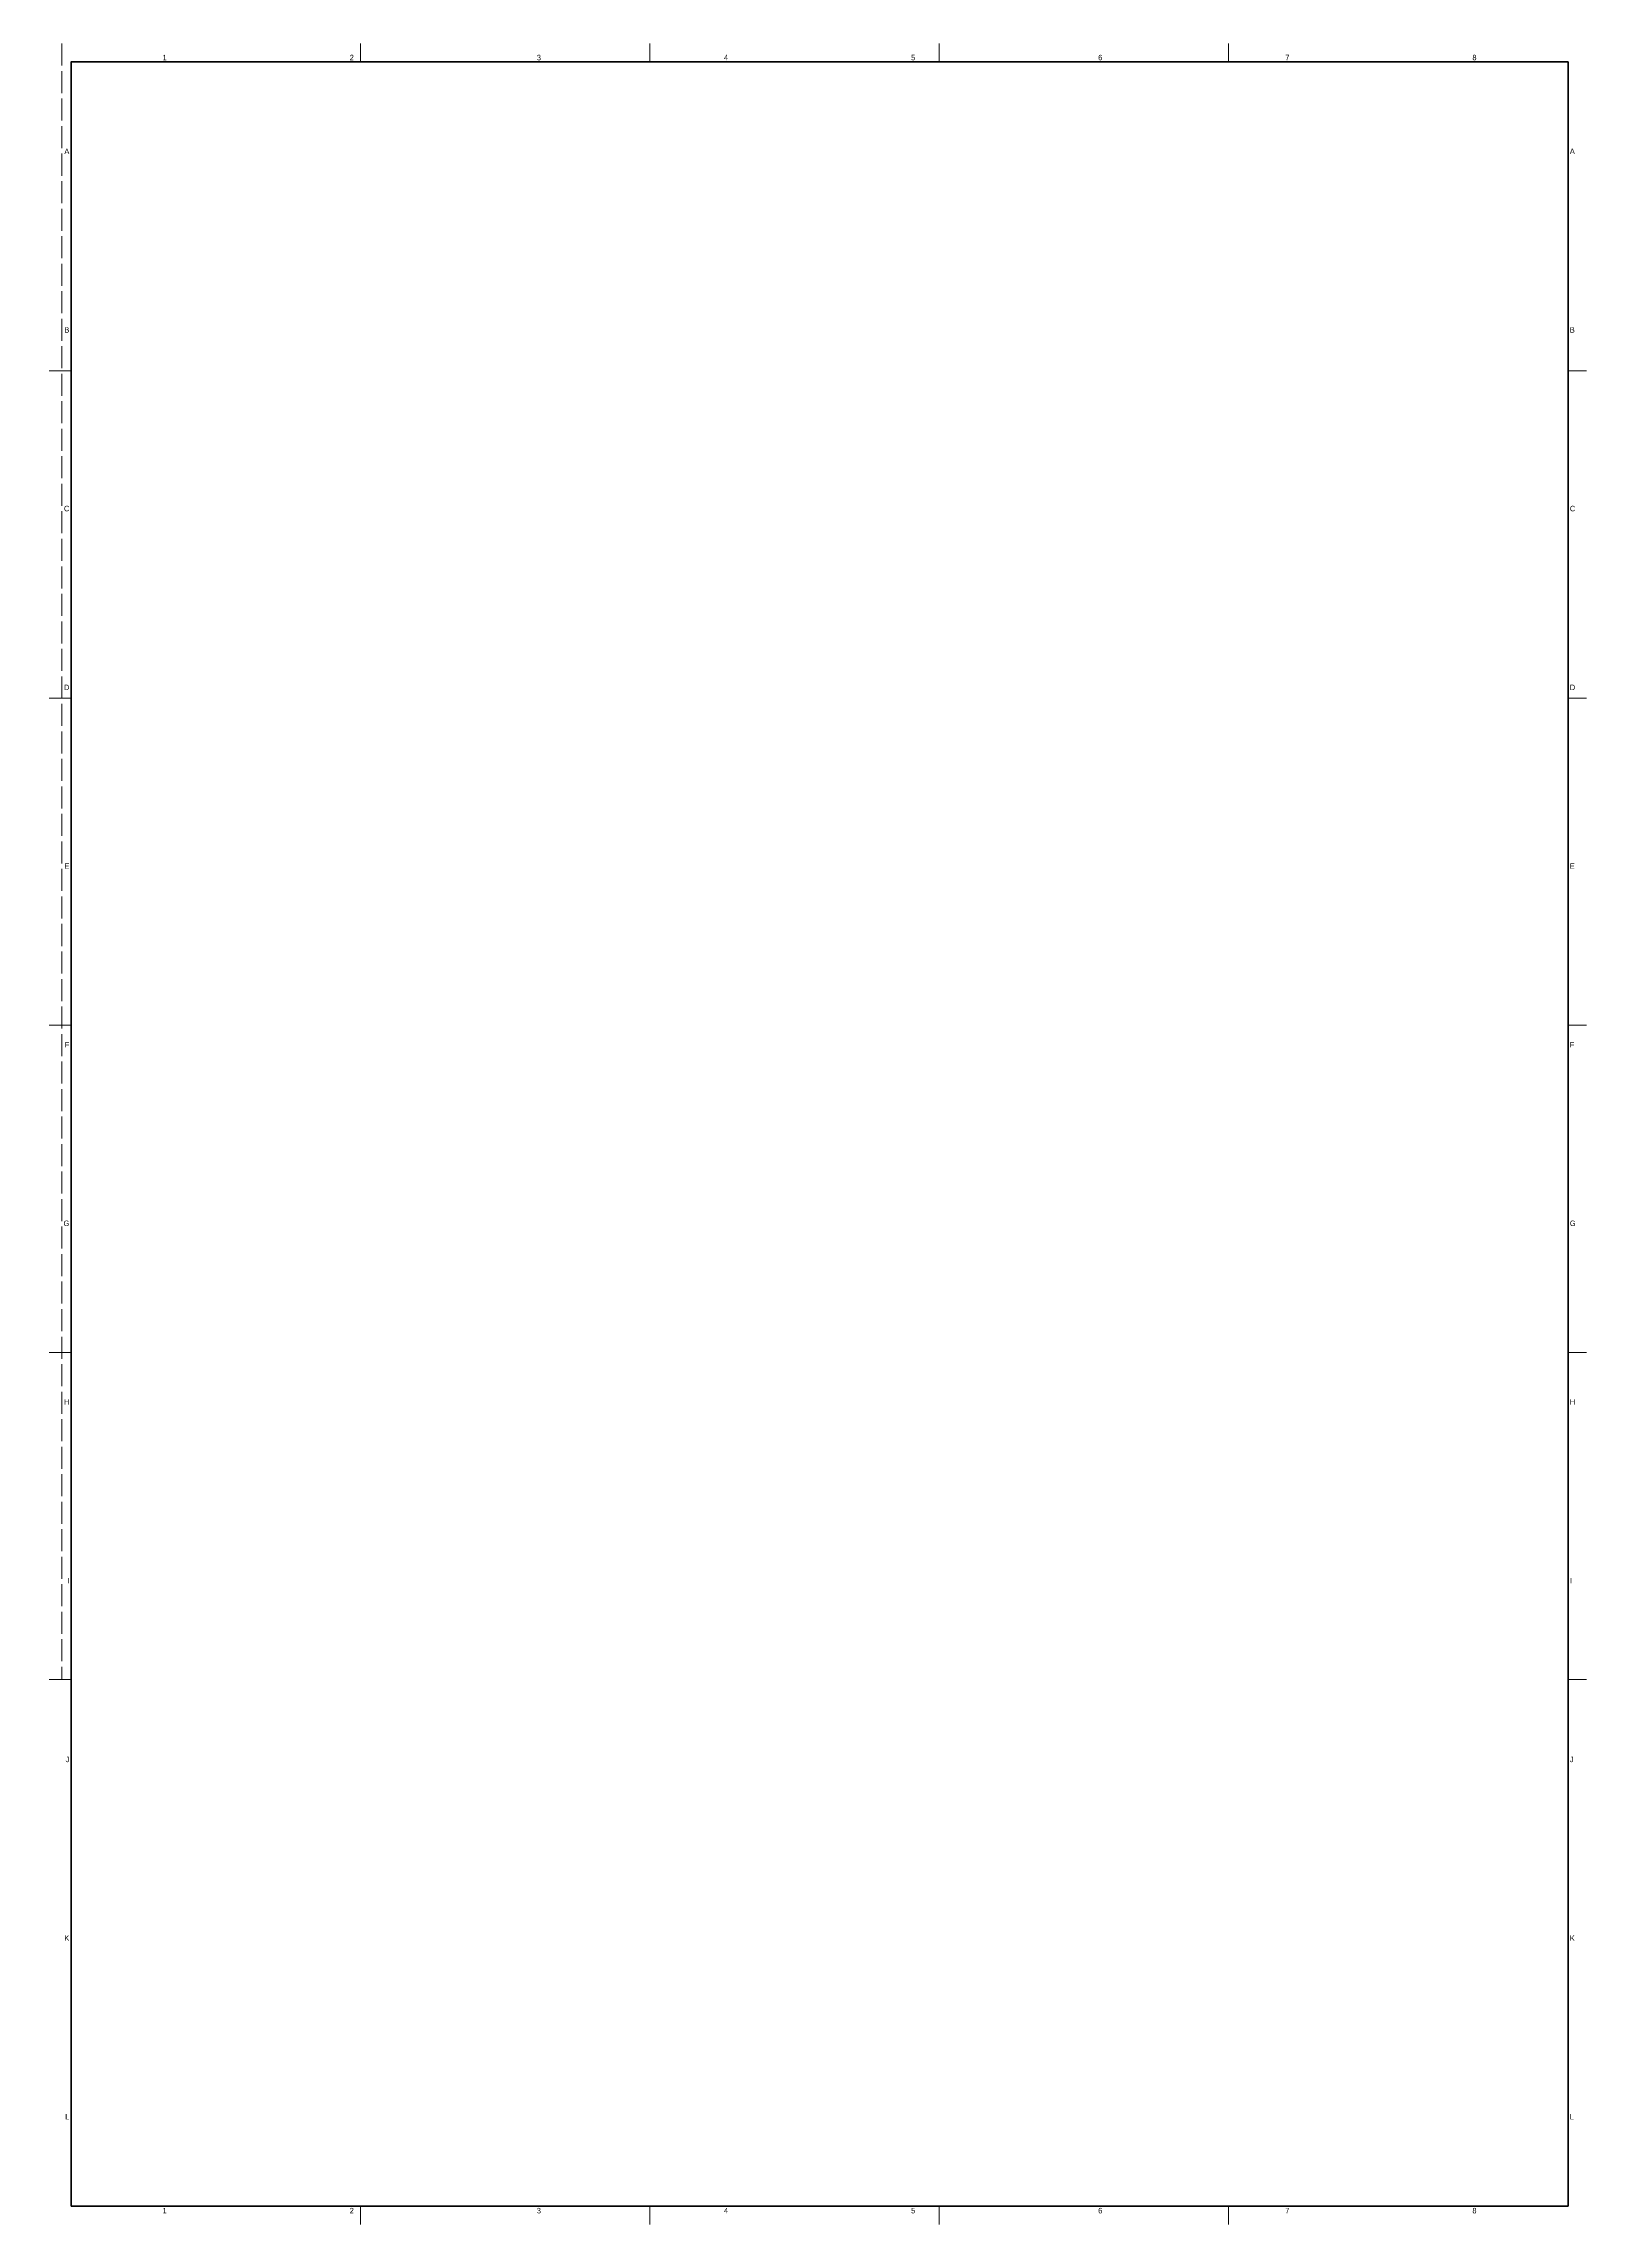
# Model space of a CAD drawing. Header units: millimetres. Extents: x 0 to 841, y 0 to 1189.
import ezdxf
from ezdxf.enums import TextEntityAlignment as Align

# ---------------------------------------------------------------- set-up
doc = ezdxf.new("R2010")
doc.units = ezdxf.units.MM
doc.linetypes.add('ACAD_ISO02W100', pattern=[15, 12, -3])
doc.layers.add('ramka tabliczka', color=178, linetype='Continuous', lineweight=35, true_color=0x000000)
doc.styles.add('textstyle3', font='')
doc.styles.get('textstyle3').set_extended_font_data('Fira Sans Compressed')

msp = doc.modelspace()

# ---------------------------------------------------------------- linework, layer by layer
at = {"layer": 'ramka tabliczka', "linetype": 'ACAD_ISO02W100', "lineweight": 18}
for p, q in [((10, 1189), (10, 297)), ((172.7, 1179), (172.7, 1189)), ((330.5, 1179), (330.5, 1189)), ((488.2, 1179), (488.2, 1189)), ((646, 1179), (646, 1189)), ((15, 1010.6), (0, 1010.6)), ((831, 1010.6), (841, 1010.6)), ((15, 832.2), (0, 832.2)), ((831, 832.2), (841, 832.2)), ((15, 653.8), (0, 653.8)), ((831, 653.8), (841, 653.8)), ((15, 475.4), (0, 475.4)), ((831, 475.4), (841, 475.4)), ((15, 297), (0, 297)), ((831, 297), (841, 297)), ((172.7, 10), (172.7, 0)), ((330.5, 10), (330.5, 0)), ((488.2, 10), (488.2, 0)), ((646, 10), (646, 0))]:
    msp.add_line(p, q, dxfattribs=at)
at = {"layer": 'ramka tabliczka', "flags": 128}
msp.add_lwpolyline([(15, 10), (831, 10), (831, 1179), (15, 1179)], close=True, dxfattribs=at)

# ---------------------------------------------------------------- texts
at = {"layer": 'ramka tabliczka', "style": 'textstyle3'}
for s, p in [('1', (66, 1179)), ('2', (168, 1179)), ('3', (270, 1179)), ('4', (372, 1179)), ('5', (474, 1179)), ('6', (576, 1179)), ('7', (678, 1179)), ('8', (780, 1179))]:
    msp.add_text(s, height=3, dxfattribs=at).set_placement(p, align=Align.BOTTOM_CENTER)
for s, p in [('A', (14, 1130.3)), ('B', (14, 1032.9)), ('C', (14, 935.5)), ('D', (14, 838)), ('E', (14, 740.6)), ('F', (14, 643.2)), ('G', (14, 545.8)), ('H', (14, 448.4)), ('I', (14, 351)), ('J', (14, 253.5)), ('K', (14, 156.1)), ('L', (14, 58.7))]:
    msp.add_text(s, height=3, dxfattribs=at).set_placement(p, align=Align.MIDDLE_RIGHT)
for s, p in [('A', (832, 1130.3)), ('B', (832, 1032.9)), ('C', (832, 935.5)), ('D', (832, 838)), ('E', (832, 740.6)), ('F', (832, 643.2)), ('G', (832, 545.8)), ('H', (832, 448.4)), ('I', (832, 351)), ('J', (832, 253.5)), ('K', (832, 156.1)), ('L', (832, 58.7))]:
    msp.add_text(s, height=3, dxfattribs=at).set_placement(p, align=Align.MIDDLE_LEFT)
for s, p in [('1', (66, 9)), ('2', (168, 9)), ('3', (270, 9)), ('4', (372, 9)), ('5', (474, 9)), ('6', (576, 9)), ('7', (678, 9)), ('8', (780, 9))]:
    msp.add_text(s, height=3, dxfattribs=at).set_placement(p, align=Align.TOP_CENTER)

doc.saveas('drawing.dxf')
